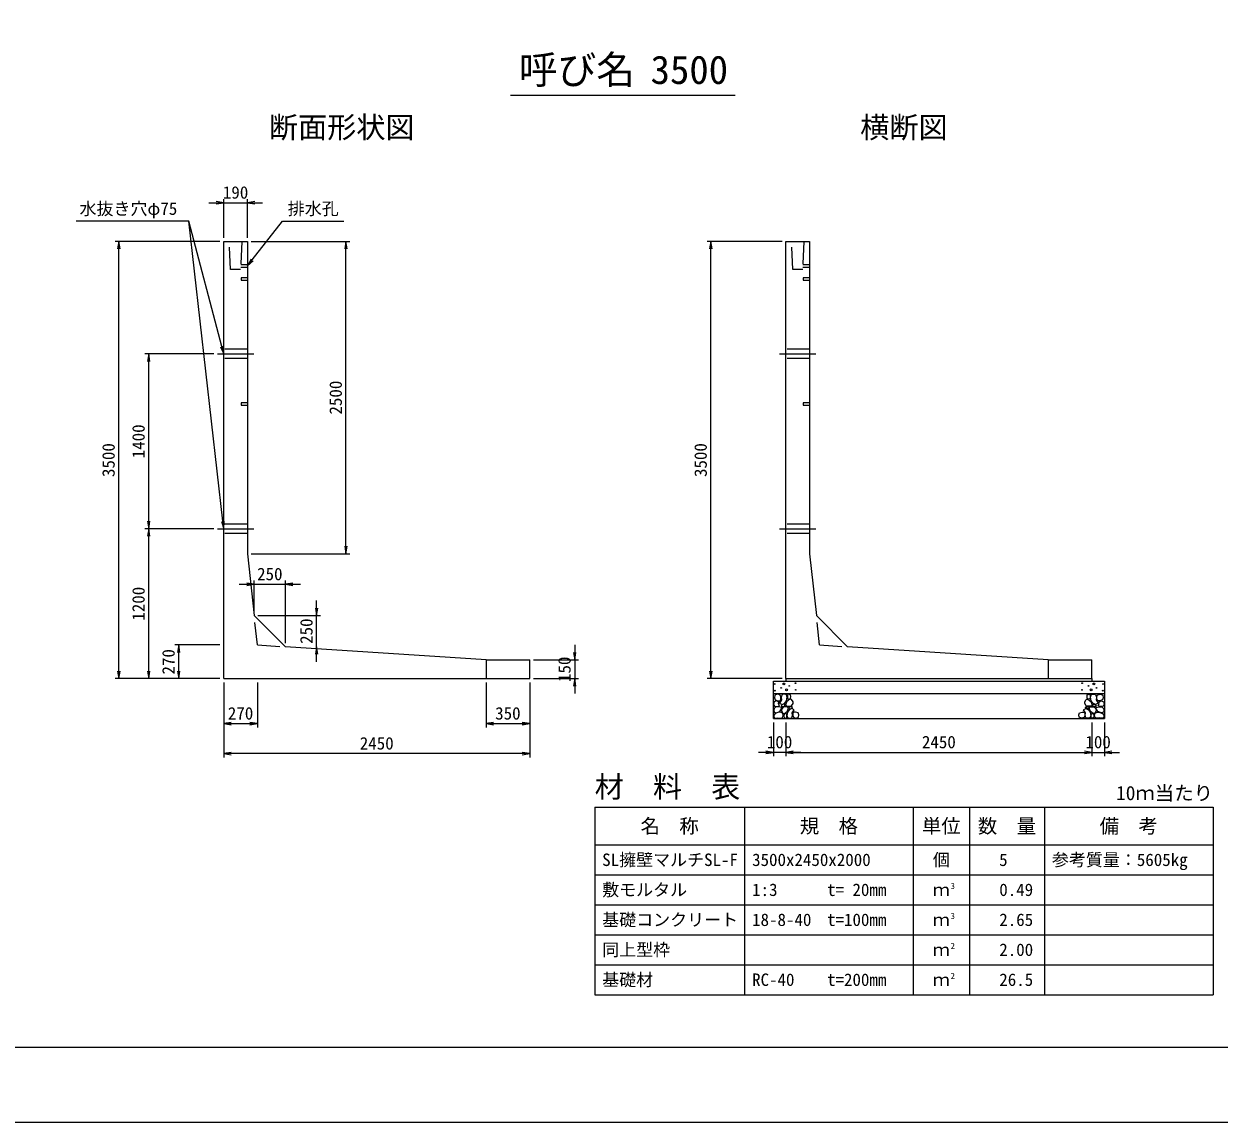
# Model space of a CAD drawing. Units: millimetres at full size, sheet at 1:30. Extents: x 87100 to 112330, y -109759 to -91939.
# Drawn here: x 97906 to 107474, y -109759 to -100967 of the extents above; entities that cross this region are included whole.
import ezdxf
from ezdxf.enums import TextEntityAlignment as Align

# ---------------------------------------------------------------- set-up
doc = ezdxf.new("R2010")
doc.units = ezdxf.units.MM
doc.header["$LTSCALE"] = 30
doc.linetypes.add('CHAIN', pattern=[18.5, 12, -1.5, 3.5, -1.5])
doc.linetypes.add('DASHED_SPACED', pattern=[12, 6, -6])
for name, color, linetype, lineweight in [('D-BMK', 2, 'CHAIN', 13), ('D-DCR-HCHn', 4, 'Continuous', 9), ('D-MTR-FRAM', 7, 'Continuous', 13), ('D-MTR-LINE', 7, 'Continuous', 13), ('D-STR-DIM', 7, 'Continuous', 9), ('D-STR-STRn', 1, 'Continuous', 13), ('D-STR-TXT', 7, 'Continuous', 9), ('D-TTL', 2, 'Continuous', 13), ('D-TTL-TXT', 7, 'Continuous', 13)]:
    doc.layers.add(name, color=color, linetype=linetype, lineweight=lineweight)
doc.layers.add('D-MTR', color=7, linetype='Continuous')
doc.layers.add('D-MTR-TXT', color=7, linetype='Continuous')
doc.styles.add('ＭＳ ゴシック', font='')
doc.styles.get('ＭＳ ゴシック').set_extended_font_data('MS Gothic')

# ---------------------------------------------------------------- blocks, each defined once
blk = doc.blocks.new('open_arrow')
at = {"color": 0, "linetype": 'Continuous', "lineweight": -2}
blk.add_lwpolyline([(7.5, 1.25), (0, 0), (7.5, -1.25)], dxfattribs=at)

msp = doc.modelspace()

# ---------------------------------------------------------------- linework, layer by layer
at = {"layer": 'D-BMK'}
for p, q in [((99455.11, -103608.73), (99745.11, -103608.73)), ((103955.11, -103608.73), (104245.11, -103608.73)), ((99455.11, -105008.73), (99745.11, -105008.73)), ((103955.11, -105008.73), (104245.11, -105008.73))]:
    msp.add_line(p, q, dxfattribs=at)
at = {"layer": 'D-DCR-HCHn'}
for points in [[(103912.39, -106394.92), (103905.46, -106415.72), (103914.7, -106429.59), (103937.82, -106431.9), (103953.6, -106425.13), (103947.06, -106408.79), (103951.69, -106399.54), (103942.44, -106390.3), (103928.57, -106385.67)], [(103956.31, -106337.13), (103935.51, -106332.51), (103917.01, -106341.76), (103914.7, -106362.56), (103919.33, -106378.74), (103942.44, -106385.67), (103958.62, -106385.67), (103965.55, -106374.12), (103965.55, -106348.69)], [(103974.8, -106334.82), (103967.87, -106355.62), (103970.18, -106378.74), (103954, -106404.17), (103974.8, -106415.72), (103997.91, -106404.17), (104011.78, -106385.67), (104016.41, -106355.62), (104011.78, -106339.44), (103997.91, -106332.51)], [(104014.09, -106390.3), (104002.54, -106418.03), (104011.78, -106429.59), (104039.52, -106429.59), (104051.08, -106424.97), (104062.64, -106408.79), (104062.64, -106394.92), (104051.08, -106376.43), (104037.21, -106374.12)], [(104018.72, -106339.44), (104018.72, -106367.18), (104030.27, -106374.12), (104041.83, -106367.18), (104044.14, -106351), (104041.83, -106337.13), (104025.65, -106332.51)], [(106446.13, -106390.3), (106457.68, -106418.03), (106448.44, -106429.59), (106420.7, -106429.59), (106409.14, -106424.97), (106397.58, -106408.79), (106397.58, -106394.92), (106409.14, -106376.43), (106423.01, -106374.12)], [(106441.5, -106339.44), (106441.5, -106367.18), (106429.95, -106374.12), (106418.39, -106367.18), (106416.08, -106351), (106418.39, -106337.13), (106434.57, -106332.51)], [(106485.42, -106334.82), (106492.35, -106355.62), (106490.04, -106378.74), (106506.22, -106404.17), (106485.42, -106415.72), (106462.31, -106404.17), (106448.44, -106385.67), (106443.81, -106355.62), (106448.44, -106339.44), (106462.31, -106332.51)], [(106503.91, -106337.13), (106524.71, -106332.51), (106543.21, -106341.76), (106545.52, -106362.56), (106540.9, -106378.74), (106517.78, -106385.67), (106501.6, -106385.67), (106494.67, -106374.12), (106494.67, -106348.69)], [(106547.83, -106394.92), (106554.76, -106415.72), (106545.52, -106429.59), (106522.4, -106431.9), (106506.62, -106425.13), (106513.16, -106408.79), (106508.53, -106399.54), (106517.78, -106390.3), (106531.65, -106385.67)], [(103956.27, -106471.72), (103973.39, -106446.04), (103971.25, -106439.62), (103947.7, -106433.19), (103926.3, -106435.33), (103911.32, -106448.18), (103909.18, -106463.16), (103911.32, -106478.14), (103928.44, -106482.42)], [(103964.83, -106525.22), (103979.81, -106518.8), (103984.09, -106497.4), (103975.53, -106482.42), (103960.55, -106478.14), (103941.28, -106480.28), (103919.88, -106488.84), (103909.18, -106501.68), (103909.18, -106516.66), (103915.6, -106525.22), (103941.28, -106523.08)], [(103979.42, -106415.72), (103967.87, -106424.97), (103972.49, -106431.9), (103988.67, -106431.9), (103995.6, -106429.59), (104000.23, -106420.35), (103993.29, -106413.41)], [(104016.19, -106471.72), (104026.89, -106446.04), (104018.33, -106435.33), (103992.65, -106435.33), (103981.95, -106439.62), (103971.25, -106454.6), (103971.25, -106467.44), (103981.95, -106484.56), (103994.79, -106486.7)], [(104011.91, -106518.8), (104011.91, -106493.12), (104001.21, -106486.7), (103990.51, -106493.12), (103988.37, -106508.1), (103990.51, -106520.94), (104005.49, -106525.22)], [(104052.58, -106523.08), (104059, -106503.82), (104056.86, -106482.42), (104071.84, -106458.88), (104052.58, -106448.18), (104031.17, -106458.88), (104018.33, -106476), (104014.05, -106503.82), (104018.33, -106518.8), (104031.17, -106525.22)], [(104048.3, -106448.18), (104059, -106439.62), (104054.72, -106433.19), (104039.73, -106433.19), (104033.31, -106435.33), (104029.03, -106443.9), (104035.45, -106450.32)], [(104069.7, -106520.94), (104088.96, -106525.22), (104106.08, -106516.66), (104108.22, -106497.4), (104103.94, -106482.42), (104082.54, -106476), (104067.56, -106476), (104061.14, -106486.7), (104061.14, -106510.24)], [(106390.52, -106520.94), (106371.26, -106525.22), (106354.14, -106516.66), (106352, -106497.4), (106356.28, -106482.42), (106377.68, -106476), (106392.66, -106476), (106399.08, -106486.7), (106399.08, -106510.24)], [(106407.64, -106523.08), (106401.22, -106503.82), (106403.36, -106482.42), (106388.38, -106458.88), (106407.64, -106448.18), (106429.05, -106458.88), (106441.89, -106476), (106446.17, -106503.82), (106441.89, -106518.8), (106429.05, -106525.22)], [(106411.92, -106448.18), (106401.22, -106439.62), (106405.5, -106433.19), (106420.49, -106433.19), (106426.91, -106435.33), (106431.19, -106443.9), (106424.77, -106450.32)], [(106444.03, -106471.72), (106433.33, -106446.04), (106441.89, -106435.33), (106467.57, -106435.33), (106478.27, -106439.62), (106488.97, -106454.6), (106488.97, -106467.44), (106478.27, -106484.56), (106465.43, -106486.7)], [(106448.31, -106518.8), (106448.31, -106493.12), (106459.01, -106486.7), (106469.71, -106493.12), (106471.85, -106508.1), (106469.71, -106520.94), (106454.73, -106525.22)], [(106480.8, -106415.72), (106492.35, -106424.97), (106487.73, -106431.9), (106471.55, -106431.9), (106464.62, -106429.59), (106459.99, -106420.35), (106466.93, -106413.41)], [(106495.39, -106525.22), (106480.41, -106518.8), (106476.13, -106497.4), (106484.69, -106482.42), (106499.67, -106478.14), (106518.94, -106480.28), (106540.34, -106488.84), (106551.04, -106501.68), (106551.04, -106516.66), (106544.62, -106525.22), (106518.94, -106523.08)], [(106503.96, -106471.72), (106486.83, -106446.04), (106488.97, -106439.62), (106512.52, -106433.19), (106533.92, -106435.33), (106548.9, -106448.18), (106551.04, -106463.16), (106548.9, -106478.14), (106531.78, -106482.42)]]:
    msp.add_lwpolyline(points, close=True, dxfattribs=at)
for centre, radius in [((103915.84, -106251.3), 3), ((103967.4, -106282.97), 3), ((103988.45, -106251.3), 7.5), ((104011.77, -106298.76), 7.5), ((104032.82, -106267.09), 3), ((104083.24, -106245.25), 3), ((104084.38, -106298.76), 3), ((106375.84, -106298.76), 3), ((106376.98, -106245.25), 3), ((106427.4, -106267.09), 3), ((106448.45, -106298.76), 7.5), ((106471.77, -106251.3), 7.5), ((106492.82, -106282.97), 3), ((106544.38, -106251.3), 3), ((103916.98, -106304.81), 3), ((106543.24, -106304.81), 3)]:
    msp.add_circle(centre, radius, dxfattribs=at)
at = {"layer": 'D-MTR-FRAM'}
for p, q in [((102475.11, -107238.73), (107425.11, -107238.73)), ((102475.11, -107238.73), (102475.11, -108738.73)), ((107425.11, -107238.73), (107425.11, -108738.73)), ((102475.11, -108738.73), (107425.11, -108738.73))]:
    msp.add_line(p, q, dxfattribs=at)
at = {"layer": 'D-MTR-LINE'}
for p, q in [((103675.11, -107238.73), (103675.11, -108738.73)), ((105025.11, -107238.73), (105025.11, -108738.73)), ((105475.11, -107238.73), (105475.11, -108738.73)), ((106075.11, -107238.73), (106075.11, -108738.73)), ((102475.11, -107538.73), (107425.11, -107538.73)), ((102475.11, -107778.73), (107425.11, -107778.73)), ((102475.11, -108018.73), (107425.11, -108018.73)), ((102475.11, -108258.73), (107425.11, -108258.73)), ((102475.11, -108498.73), (107425.11, -108498.73))]:
    msp.add_line(p, q, dxfattribs=at)
at = {"layer": 'D-STR-DIM'}
for p, q in [((99505.11, -102678.73), (99505.11, -102368.73)), ((99695.11, -102678.73), (99695.11, -102368.73)), ((99385.11, -102398.73), (99815.11, -102398.73)), ((99475.11, -102708.73), (98635.11, -102708.73)), ((98665.11, -106208.73), (98665.11, -102708.73)), ((99725.11, -102708.73), (100513.75, -102708.73)), ((100483.75, -105208.73), (100483.75, -102708.73)), ((103975.11, -102708.73), (103375.11, -102708.73)), ((103405.11, -106208.73), (103405.11, -102708.73)), ((99425.11, -103608.73), (98875.11, -103608.73)), ((98905.11, -105008.73), (98905.11, -103608.73)), ((99425.11, -105008.73), (98875.11, -105008.73)), ((99425.11, -105008.73), (98875.11, -105008.73)), ((98905.11, -106208.73), (98905.11, -105008.73)), ((99725.11, -105208.73), (100513.75, -105208.73)), ((99749.32, -105673.43), (99749.32, -105423.43)), ((99999.32, -105923.43), (99999.32, -105423.43)), ((99629.32, -105453.43), (100119.32, -105453.43)), ((100249.32, -106073.43), (100249.32, -105583.43)), ((99779.32, -105703.43), (100279.32, -105703.43)), ((99475.11, -105938.73), (99115.11, -105938.73)), ((99145.11, -106208.73), (99145.11, -105938.73)), ((102315.11, -105938.73), (102315.11, -106328.73)), ((101985.11, -106058.73), (102345.11, -106058.73)), ((99475.11, -106208.73), (98635.11, -106208.73)), ((99475.11, -106208.73), (98875.11, -106208.73)), ((99475.11, -106208.73), (99115.11, -106208.73)), ((99505.11, -106238.73), (99505.11, -106838.73)), ((99505.11, -106238.73), (99505.11, -106598.73)), ((99775.11, -106238.73), (99775.11, -106598.73)), ((101605.11, -106238.73), (101605.11, -106598.73)), ((101955.11, -106238.73), (101955.11, -106838.73)), ((101955.11, -106238.73), (101955.11, -106598.73)), ((101985.11, -106208.73), (102345.11, -106208.73)), ((103975.11, -106208.73), (103375.11, -106208.73)), ((99505.11, -106568.73), (99775.11, -106568.73)), ((101605.11, -106568.73), (101955.11, -106568.73)), ((103905.11, -106558.73), (103905.11, -106828.73)), ((104005.11, -106558.73), (104005.11, -106828.73)), ((104005.11, -106558.73), (104005.11, -106828.73)), ((106455.11, -106558.73), (106455.11, -106828.73)), ((106455.11, -106558.73), (106455.11, -106828.73)), ((106555.11, -106558.73), (106555.11, -106828.73)), ((101955.11, -106808.73), (99505.11, -106808.73)), ((104125.11, -106798.73), (103785.11, -106798.73)), ((104005.11, -106798.73), (106455.11, -106798.73)), ((106335.11, -106798.73), (106675.11, -106798.73))]:
    msp.add_line(p, q, dxfattribs=at)
for points in [[(99505.11, -105008.73), (99498.33, -104949.11), (99225.11, -102546.51)], [(99505.11, -103608.73), (99489.82, -103550.71), (99225.11, -102546.51)], [(99695.11, -102903.73), (99732.12, -102856.51), (99975.11, -102546.51)]]:
    msp.add_lwpolyline(points, dxfattribs=at)
at = {"layer": 'D-STR-STRn'}
for p, q in [((99505.11, -106208.73), (99505.11, -102708.73)), ((99505.11, -102708.73), (99695.11, -102708.73)), ((99695.11, -102708.73), (99695.11, -105208.73)), ((104005.11, -106208.73), (104005.11, -102708.73)), ((104005.11, -102708.73), (104195.11, -102708.73)), ((104195.11, -102708.73), (104195.11, -105208.73)), ((99695.11, -105208.73), (99749.32, -105703.43)), ((104195.11, -105208.73), (104249.32, -105703.43)), ((99999.32, -105953.43), (99749.32, -105703.43)), ((104499.32, -105953.43), (104249.32, -105703.43)), ((101605.11, -106058.73), (99999.32, -105953.43)), ((106105.11, -106058.73), (104499.32, -105953.43)), ((101605.11, -106058.73), (101955.11, -106058.73)), ((101605.11, -106058.73), (101605.11, -106208.73)), ((101955.11, -106208.73), (101955.11, -106058.73)), ((106105.11, -106058.73), (106455.11, -106058.73)), ((106105.11, -106058.73), (106105.11, -106208.73)), ((106455.11, -106208.73), (106455.11, -106058.73)), ((99505.11, -106208.73), (101955.11, -106208.73)), ((99505.11, -106208.73), (101605.11, -106208.73)), ((103905.11, -106528.73), (103905.11, -106228.73)), ((103905.11, -106228.73), (106555.11, -106228.73)), ((104005.11, -106208.73), (104005.11, -106228.73)), ((104005.11, -106208.73), (106455.11, -106208.73)), ((106455.11, -106208.73), (106455.11, -106228.73)), ((106555.11, -106228.73), (106555.11, -106528.73)), ((103905.11, -106328.73), (106555.11, -106328.73)), ((103905.11, -106528.73), (106555.11, -106528.73))]:
    msp.add_line(p, q, dxfattribs=at)
at = {"layer": 'D-STR-STRn', "linetype": 'DASHED_SPACED'}
for p, q in [((99560.11, -102933.73), (99550.11, -102708.73)), ((99650.11, -102708.73), (99640.11, -102933.73)), ((104060.11, -102933.73), (104050.11, -102708.73)), ((104150.11, -102708.73), (104140.11, -102933.73)), ((99640.11, -102933.73), (99560.11, -102933.73)), ((99641, -102913.73), (99695.11, -102913.73)), ((99641.89, -102893.73), (99695.11, -102893.73)), ((104140.11, -102933.73), (104060.11, -102933.73)), ((104141, -102913.73), (104195.11, -102913.73)), ((104141.89, -102893.73), (104195.11, -102893.73)), ((99695.11, -103571.23), (99505.11, -103571.23)), ((104195.11, -103571.23), (104005.11, -103571.23)), ((99695.11, -103646.23), (99505.11, -103646.23)), ((104195.11, -103646.23), (104005.11, -103646.23)), ((99695.11, -104971.23), (99505.11, -104971.23)), ((99695.11, -105046.23), (99505.11, -105046.23)), ((104195.11, -104971.23), (104005.11, -104971.23)), ((104195.11, -105046.23), (104005.11, -105046.23))]:
    msp.add_line(p, q, dxfattribs=at)
at = {"layer": 'D-STR-STRn', "color": 2, "linetype": 'DASHED_SPACED'}
for p, q in [((99775.11, -105938.73), (99749.32, -105703.43)), ((104275.11, -105938.73), (104249.32, -105703.43)), ((99775.11, -105938.73), (99999.32, -105953.43)), ((104275.11, -105938.73), (104499.32, -105953.43))]:
    msp.add_line(p, q, dxfattribs=at)
at = {"layer": 'D-STR-STRn', "linetype": 'DASHED_SPACED'}
for points in [[(99695.11, -102999.23), (99645.11, -102999.23), (99645.11, -103018.23), (99695.11, -103018.23)], [(104195.11, -102999.23), (104145.11, -102999.23), (104145.11, -103018.23), (104195.11, -103018.23)], [(99695.11, -103999.23), (99645.11, -103999.23), (99645.11, -104018.23), (99695.11, -104018.23)], [(104195.11, -103999.23), (104145.11, -103999.23), (104145.11, -104018.23), (104195.11, -104018.23)]]:
    msp.add_lwpolyline(points, dxfattribs=at)
at = {"layer": 'D-STR-TXT'}
for p, q in [((99225.11, -102546.51), (98322.93, -102546.51)), ((99975.11, -102546.51), (100467.29, -102546.51))]:
    msp.add_line(p, q, dxfattribs=at)
at = {"layer": 'D-TTL'}
for points in [[(87100.11, -109758.73), (112330.11, -109758.73), (112330.11, -91938.73), (87100.11, -91938.73)], [(87700.11, -109158.73), (111730.11, -109158.73), (111730.11, -92538.73), (87700.11, -92538.73)]]:
    msp.add_lwpolyline(points, close=True, dxfattribs=at)
at = {"layer": 'D-TTL-TXT'}
msp.add_line((101800.11, -101538.73), (103600.11, -101538.73), dxfattribs=at)

# ---------------------------------------------------------------- block references
at = {"layer": 'D-STR-DIM', "xscale": 8, "yscale": 8}
for p, rotation in [((99505.11, -102398.73), 180), ((98665.11, -102708.73), 270), ((100483.75, -102708.73), 270), ((103405.11, -102708.73), 270), ((99695.11, -102903.73), 51.9), ((98905.11, -103608.73), 270), ((99505.11, -103608.73), 104.8), ((98905.11, -105008.73), 90), ((99505.11, -105008.73), 96.5), ((98905.11, -105008.73), 270), ((100483.75, -105208.73), 90), ((99749.32, -105453.43), 180), ((100249.32, -105703.43), 90), ((99145.11, -105938.73), 270), ((100249.32, -105953.43), 270), ((102315.11, -106058.73), 90), ((98665.11, -106208.73), 90), ((98905.11, -106208.73), 90), ((99145.11, -106208.73), 90), ((103405.11, -106208.73), 90), ((102315.11, -106208.73), 270), ((99775.11, -106568.73), 180), ((101955.11, -106568.73), 180), ((101955.11, -106808.73), 180), ((103905.11, -106798.73), 180), ((106455.11, -106798.73), 180), ((106455.11, -106798.73), 180)]:
    msp.add_blockref('open_arrow', p, dxfattribs=dict(at, rotation=rotation))
for p in [(99695.11, -102398.73), (99999.32, -105453.43), (99505.11, -106568.73), (101605.11, -106568.73), (99505.11, -106808.73), (104005.11, -106798.73), (104005.11, -106798.73), (106555.11, -106798.73)]:
    msp.add_blockref('open_arrow', p, dxfattribs=at)

# ---------------------------------------------------------------- texts
at = {"layer": 'D-MTR', "style": 'ＭＳ ゴシック'}
msp.add_text('材\u3000料\u3000表', height=170.9, dxfattribs=at).set_placement((102475.11, -107211.5), align=Align.BOTTOM_LEFT)
msp.add_text('10ｍ当たり', height=113.9, dxfattribs=at).set_placement((107425.11, -107215.58), align=Align.BOTTOM_RIGHT)
at = {"layer": 'D-MTR-TXT', "style": 'ＭＳ ゴシック'}
for s, height, p in [('名\u3000称', 113.9, (103075.11, -107388.73)), ('規\u3000格', 113.9, (104350.11, -107388.73)), ('単位', 113.9, (105250.11, -107388.73)), ('数\u3000量', 113.9, (105775.11, -107388.73)), ('備\u3000考', 113.9, (106750.11, -107388.73)), ('個', 99.69, (105250.11, -107658.73)), ('ｍ', 99.69, (105250.11, -107898.73)), ('ｍ', 99.69, (105250.11, -108138.73)), ('ｍ', 99.69, (105250.11, -108378.73)), ('ｍ', 99.69, (105250.11, -108618.73))]:
    msp.add_text(s, height=height, dxfattribs=at).set_placement(p, align=Align.MIDDLE_CENTER)
for s, p in [('SL擁壁マルチSL-F', (102535.11, -107658.73)), ('3500x2450x2000', (103735.11, -107658.73)), ('参考質量：5605kg', (106135.11, -107658.73)), ('敷モルタル', (102535.11, -107898.73)), ('1:3', (103735.11, -107898.73)), ('t= 20mm', (104335.11, -107898.73)), ('基礎コンクリート', (102535.11, -108138.73)), ('18-8-40', (103735.11, -108138.73)), ('t=100mm', (104335.11, -108138.73)), ('同上型枠', (102535.11, -108378.73)), ('基礎材', (102535.11, -108618.73)), ('RC-40', (103735.11, -108618.73)), ('t=200mm', (104335.11, -108618.73))]:
    msp.add_text(s, height=99.69, dxfattribs=at).set_placement(p, align=Align.MIDDLE_LEFT)
for s, p in [('5', (105780.44, -107658.73)), ('0.49', (105985.11, -107898.73)), ('2.65', (105985.11, -108138.73)), ('2.00', (105985.11, -108378.73)), ('26.5', (105985.11, -108618.73))]:
    msp.add_text(s, height=99.69, dxfattribs=at).set_placement(p, align=Align.MIDDLE_RIGHT)
for s, p in [('3', (105325.11, -107908.29)), ('3', (105325.11, -108148.29)), ('2', (105325.11, -108388.29)), ('2', (105325.11, -108628.29))]:
    msp.add_text(s, height=49.84, dxfattribs=at).set_placement(p, align=Align.BOTTOM_LEFT)
at = {"layer": 'D-STR-DIM', "style": 'ＭＳ ゴシック'}
for s, p in [('190', (99600.11, -102316.23)), ('250', (99874.32, -105370.93)), ('270', (99640.11, -106486.23)), ('350', (101780.11, -106486.23)), ('2450', (100730.11, -106726.23)), ('100', (103955.11, -106716.23)), ('2450', (105230.11, -106716.23)), ('100', (106505.11, -106716.23))]:
    msp.add_text(s, height=99.69, dxfattribs=at).set_placement(p, align=Align.MIDDLE_CENTER)
for s, p in [('2500', (100401.25, -103958.73)), ('1400', (98822.61, -104308.73)), ('3500', (98582.61, -104458.73)), ('3500', (103322.61, -104458.73)), ('1200', (98822.61, -105608.73)), ('250', (100166.82, -105828.43)), ('270', (99062.61, -106073.73)), ('150', (102232.61, -106133.73))]:
    msp.add_text(s, height=99.69, rotation=90, dxfattribs=at).set_placement(p, align=Align.MIDDLE_CENTER)
at = {"layer": 'D-STR-TXT', "style": 'ＭＳ ゴシック'}
for s, p in [('水抜き穴φ75', (98350.83, -102525.63)), ('排水孔', (100017.91, -102525.63))]:
    msp.add_text(s, height=99.69, dxfattribs=at).set_placement(p, align=Align.BOTTOM_LEFT)
at = {"layer": 'D-TTL-TXT', "style": 'ＭＳ ゴシック'}
for s, height, p in [('呼び名', 227.9, (102332.61, -101516.23)), ('3500', 227.9, (103232.61, -101516.23)), ('断面形状図', 170.9, (100450.11, -101931.5)), ('横断図', 170.9, (104950.11, -101931.5))]:
    msp.add_text(s, height=height, dxfattribs=at).set_placement(p, align=Align.BOTTOM_CENTER)

doc.saveas('drawing.dxf')
